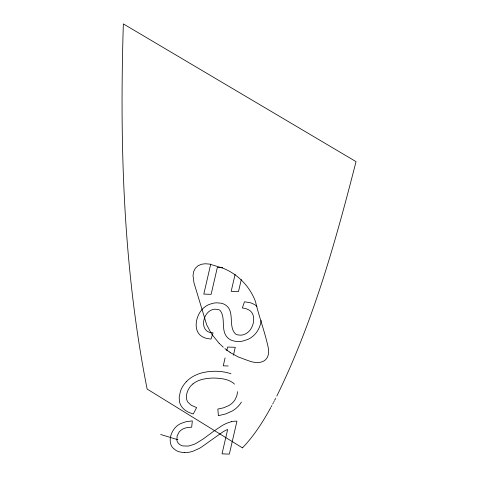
<?xml version="1.0" encoding="UTF-8"?>
<svg xmlns="http://www.w3.org/2000/svg" width="478" height="478" viewBox="0 0 478 478"><rect width="100%" height="100%" fill="white"/><g stroke="black" fill="none" stroke-linecap="round" stroke-linejoin="round"><path stroke-width="0.72" d="M261.143 320.445C260.408 327.263 256.817 333.823 251.04 337.635A17.782 13.48 -15.4 0 1 247.574 339.523L242.657 341.083A16.891 12.804 -15.4 0 1 238.952 341.495A18.433 13.976 -15.4 0 1 235.319 341.286L233.133 340.82A15.188 11.514 -15.4 0 1 230.229 339.649A14.979 11.358 -15.4 0 1 227.809 337.892C220.149 330.615 226.261 318.061 220.029 310.395A6.979 5.288 -15.4 0 0 218.207 309.511L214.975 309.176A7.785 5.903 -15.4 0 0 212.202 309.732C202.057 313.09 199.069 332.897 213.069 332.813L211.013 339.111L206 338.251A18.756 14.221 -15.4 0 1 202.774 336.918L201.8 336.351A16.939 12.846 -15.4 0 1 199.314 334.271C196.446 331.123 195.795 326.582 196.321 322.489A40.343 30.586 -15.4 0 1 197.121 318.557C198.501 313.783 201.34 309.332 205.45 306.476A15.547 11.789 -15.4 0 1 208.671 304.683L212.124 303.482A15.935 12.081 -15.4 0 1 216.773 302.825L220.979 303.177A14.262 10.809 -15.4 0 1 224.487 304.396C235.827 310.318 227.48 326.211 235.552 333.973A8.078 6.124 -15.4 0 0 237.817 334.905L240.577 335.168A8.951 6.782 -15.4 0 0 243.41 334.725C250.651 332.646 254.421 324.299 253.579 317.225A21.379 16.21 -15.4 0 0 252.892 314.608C251.416 310.192 246.582 308.418 242.346 307.975L244.461 301.779L250.185 302.723A20.942 15.876 -15.4 0 1 253.866 304.229A21.265 16.121 -15.4 0 1 256.017 305.597A19.813 15.021 -15.4 0 1 256.961 306.38M210.744 264.077L203.807 294.089L211.127 294.329L217.371 267.327L222.539 267.501M235.11 274.33L231.185 291.323L238.504 291.562L241.288 279.522M225.096 357.879L223.262 365.825L228.137 365.987M226.769 350.661L227.6 347.046L235.266 347.297L233.425 355.244M276.78 396.119C313.221 321.802 335.568 241.533 356.044 161.636L123.348 23.9C119.53 145.886 123.318 269.06 147.14 389.05L242.46 447.868M275.752 398.144L275.597 398.449M275.28 399.07L275.041 399.53M274.886 399.835L274.731 400.14M274.336 400.899L274.097 401.359M273.78 401.962L273.541 402.41M273.147 403.163L272.669 404.065M271.868 405.565L271.211 406.784M270.787 407.555L270.62 407.865M270.446 408.182L269.831 409.293M269.652 409.616C262.004 423.269 253.406 436.563 242.477 447.85M241.408 402.07L240.368 403.695A24.432 18.523 -15.4 0 1 234.704 409.383A24.002 18.2 -15.4 0 1 232.009 411.128L225.771 413.9L218.392 415.693L217.843 409.037L223.489 407.842L228.908 405.523A16.413 12.446 -15.4 0 0 230.85 404.227A17.244 13.073 -15.4 0 0 234.823 400.062L236.616 396.34A23.41 17.746 -15.4 0 0 237.112 394.416A21.08 15.983 -15.4 0 0 237.357 391.649M186.241 381.808L186.88 381.151A25.8 19.562 -15.4 0 1 194.498 375.678L198.185 374.065A31.184 23.643 -15.4 0 1 202.188 372.792L207.512 371.741L214.359 371.263A50.22 38.073 -15.4 0 1 217.86 371.34A43.97 33.335 -15.4 0 1 230.988 373.76M192.957 383.918L192.407 384.372A17.59 13.336 -15.4 0 0 190.005 386.905C187.382 390.43 185.715 395.073 186.683 399.471A14.818 11.233 -15.4 0 0 187.938 402.243L191.278 405.278L196.637 407.591L193.237 414.014L188.601 412.299L185.536 410.506A23.524 17.835 -15.4 0 1 181.12 405.816A23.267 17.638 -15.4 0 1 179.614 402.231L179.172 397.355L180.403 391.333A31.5 23.882 -15.4 0 1 186.223 381.803M177.9 439.748L160.71 434.508M221.977 267.841L209.549 264.101L205.241 263.754L201.429 264.274L197.97 265.798L195.353 268.26L193.698 271.51L193.016 275.519L193.966 282.773L206.693 324.819L211.617 334.068L219.073 343.198M222.025 267.859C237.351 273.452 249.863 286.376 255.503 301.63C259.243 317.607 265.32 333.058 268.54 349.137C268.863 352.202 268.57 355.489 266.873 358.136C263.217 363.842 254.655 363.149 248.889 360.878L238.193 356.935L230.695 352.824M230.551 352.728L229.41 351.957M229.267 351.862L227.839 350.84M227.695 350.738L224.875 348.54M223.292 347.195L222.276 346.293M221.876 345.923L220.878 344.991M220.483 344.608L220.029 344.166M219.641 343.778L219.199 343.324M231.495 421.727A14.023 10.636 -15.4 0 1 236.951 421.19L229.344 454.1L222.025 453.861L227.665 429.441A26.093 19.783 -15.4 0 0 222.951 431.903A23.541 17.847 -15.4 0 0 222.27 432.321L200.999 447.414A43.629 33.078 -15.4 0 1 199.26 448.418L192.873 451.274A19.831 15.033 -15.4 0 1 191.403 451.71A19.389 14.699 -15.4 0 1 184.281 452.576M184.287 452.558A20.088 15.224 -15.4 0 1 182.506 452.433L179.262 451.806A16.133 12.231 -15.4 0 1 175.796 450.294L172.976 447.982A17.094 12.96 -15.4 0 1 171.034 444.994C168.818 439.031 171.16 432.082 175.312 427.535A17.292 13.109 -15.4 0 1 177.852 425.318A16.389 12.422 -15.4 0 1 180.845 423.52L186.115 421.686L192.329 420.897L191.678 427.207L187.567 427.469L184.55 428.264A10.803 8.192 -15.4 0 0 181.915 429.591A11.078 8.395 -15.4 0 0 179.047 432.172L177.123 436.002L176.89 440.352A11.048 8.377 -15.4 0 0 178.527 443.423A12.022 9.112 -15.4 0 0 179.19 444.056L179.913 444.612A10.193 7.726 -15.4 0 0 182.937 445.932L188.38 446.082L194.032 444.349A26.666 20.219 -15.4 0 0 196.1 443.363L203.06 439.055L211.067 433.176A136.965 103.84 -15.4 0 1 213.457 431.365L222.312 425.486A29.331 22.233 -15.4 0 1 231.477 421.68M234.429 384.121A16.724 12.679 -15.4 0 0 232.661 382.549C227.558 379.078 221.153 378.379 215.142 378.086A38.467 29.164 -15.4 0 0 202.863 379.251L199.912 380.094A18.517 14.035 -15.4 0 0 192.951 383.912"/></g></svg>
